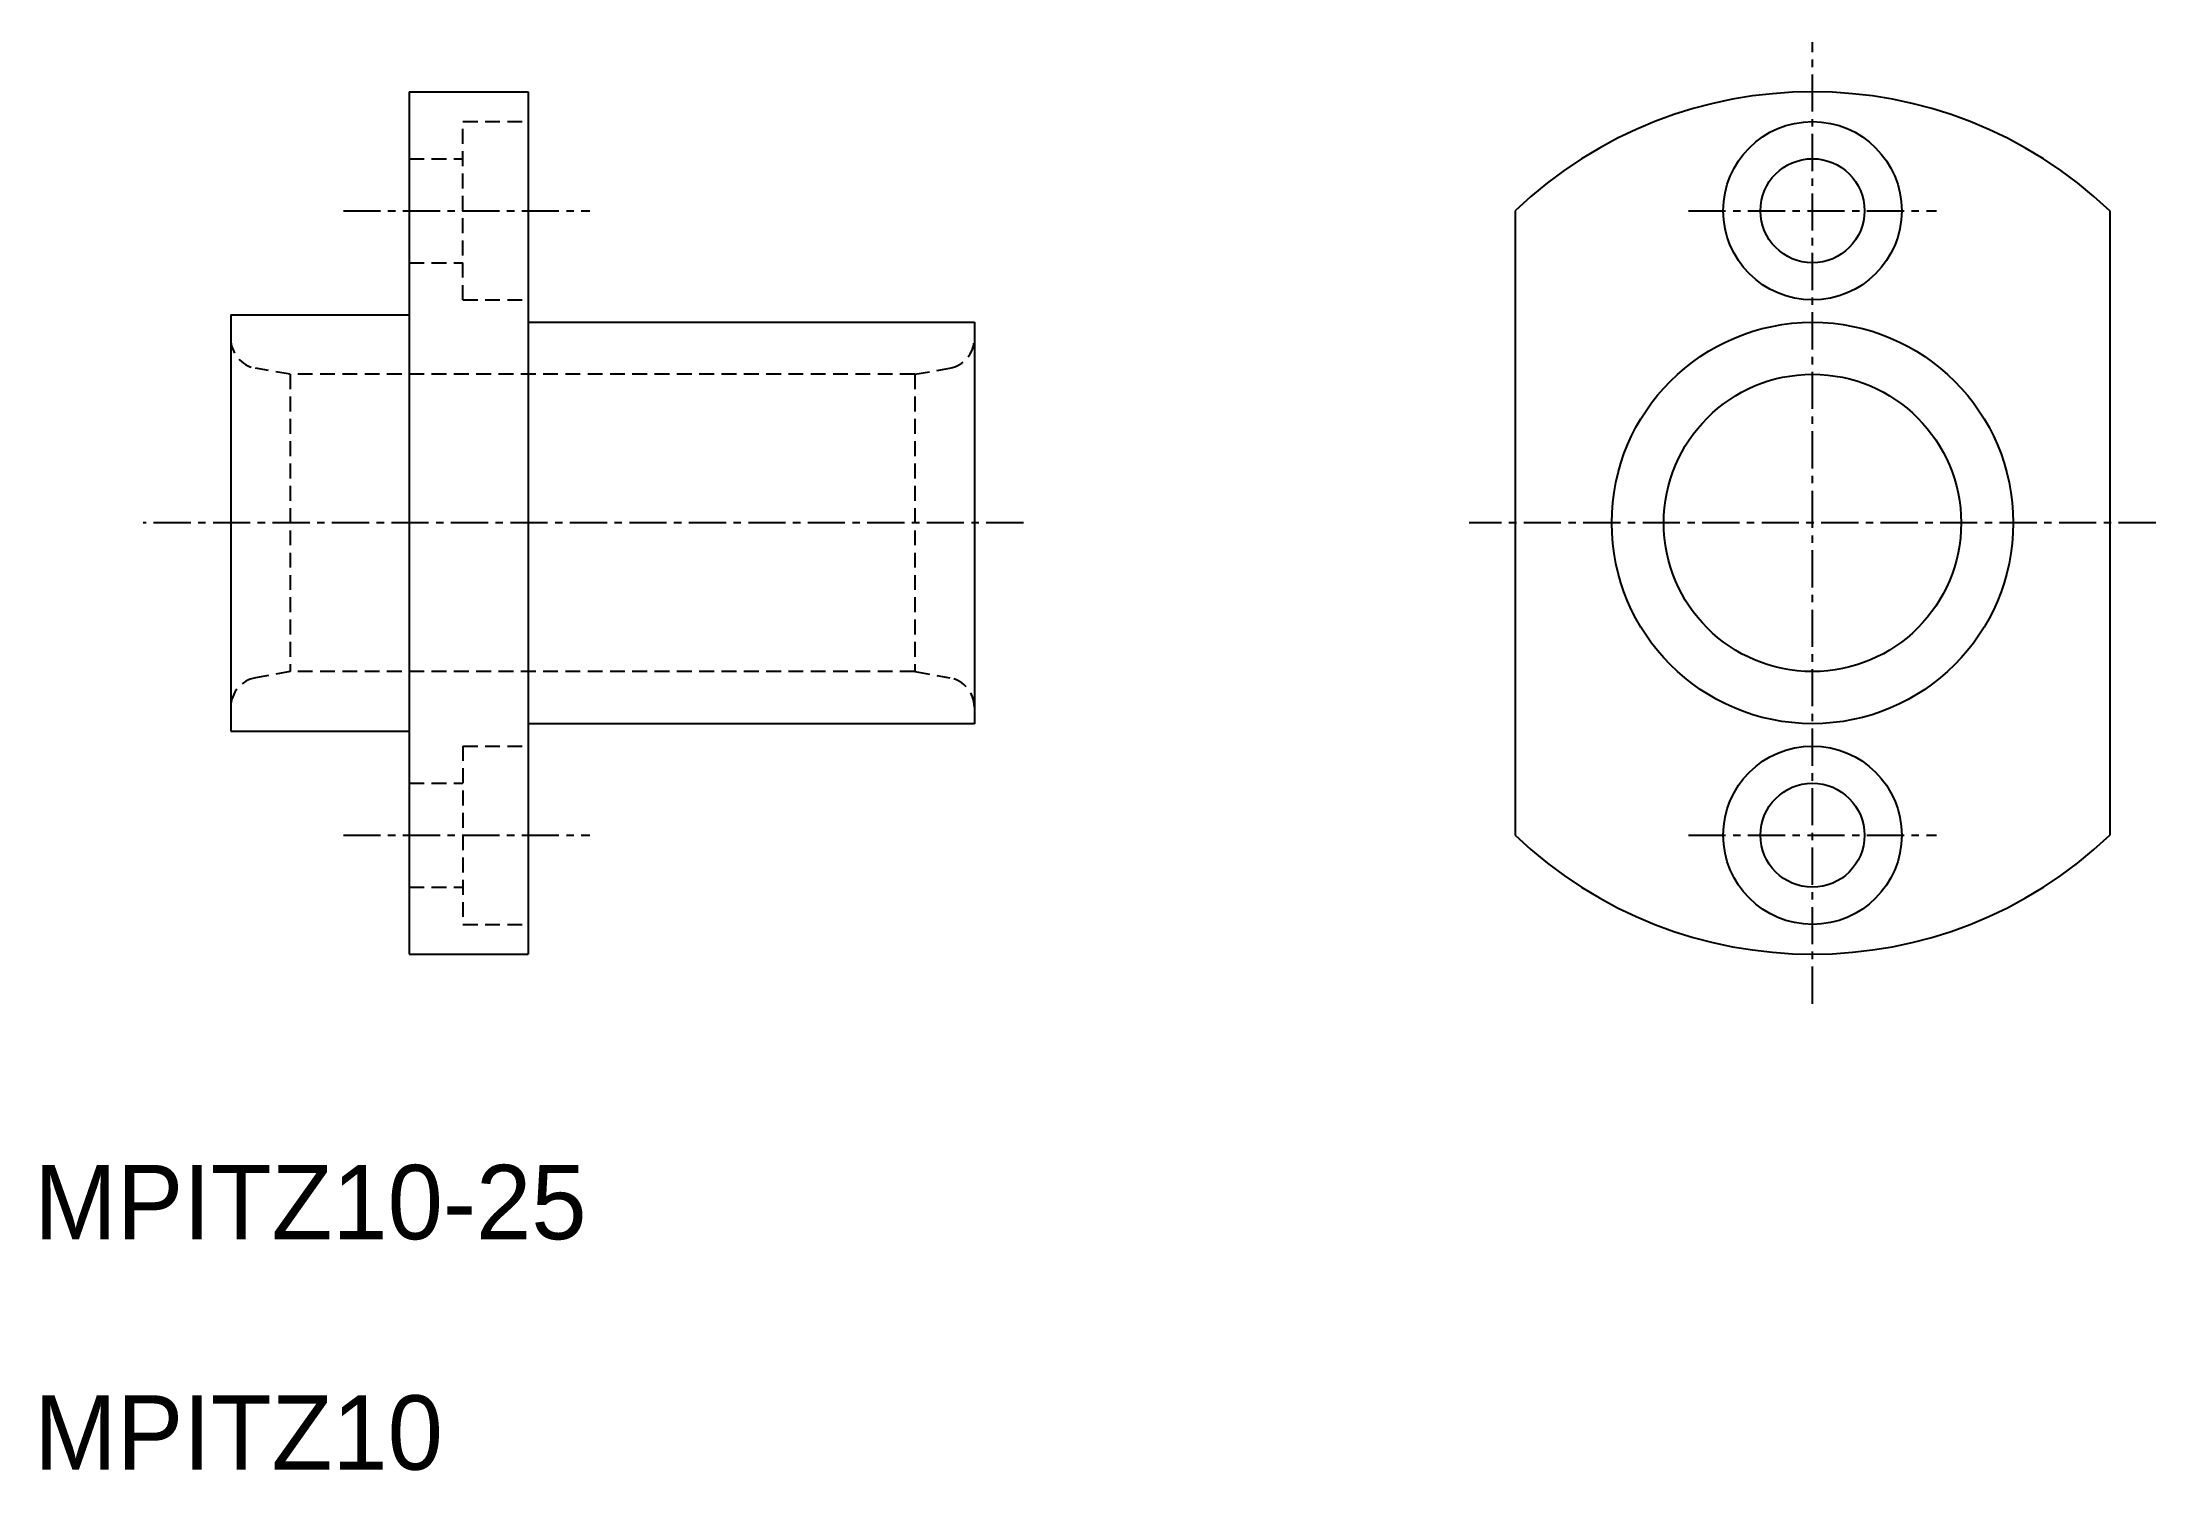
# Model space of a CAD drawing. Extents: x 32.4 to 103.5, y 61.1 to 109.1.
import ezdxf

# ---------------------------------------------------------------- set-up
doc = ezdxf.new("R2010")
doc.units = 0
doc.linetypes.add('CENTER', pattern=[2, 1.25, -0.25, 0.25, -0.25])
doc.linetypes.add('DASHED', pattern=[0.75, 0.5, -0.25])
doc.layers.get('0').update_dxf_attribs({"linetype": 'CONTINUOUS'})
doc.layers.add('CENTER', color=1, linetype='CENTER')

msp = doc.modelspace()

# ---------------------------------------------------------------- linework, layer by layer
at = {"color": 7, "linetype": 'CONTINUOUS'}
for p, q in [((44.786, 107.436), (44.786, 78.436)), ((44.786, 107.436), (48.786, 107.436)), ((48.786, 107.436), (48.786, 78.436)), ((81.969, 103.436), (81.969, 82.436)), ((101.969, 103.436), (101.969, 82.436)), ((38.786, 99.936), (38.786, 85.936)), ((38.786, 99.936), (44.786, 99.936)), ((48.786, 99.686), (63.786, 99.686)), ((63.786, 99.686), (63.786, 86.186)), ((63.786, 86.186), (48.786, 86.186)), ((38.786, 85.936), (44.786, 85.936)), ((44.786, 78.436), (48.786, 78.436))]:
    msp.add_line(p, q, dxfattribs=at)
at = {"color": 3, "linetype": 'DASHED'}
for p, q in [((46.586, 100.436), (46.586, 106.436)), ((46.586, 106.436), (48.786, 106.436)), ((44.786, 105.186), (46.586, 105.186)), ((44.786, 101.686), (46.586, 101.686)), ((46.586, 100.436), (48.786, 100.436)), ((40.786, 97.936), (39.612, 98.143)), ((61.786, 97.936), (62.96, 98.143)), ((61.786, 97.936), (40.786, 97.936)), ((40.786, 97.936), (40.786, 87.936)), ((61.786, 97.936), (61.786, 87.936)), ((40.786, 87.936), (39.612, 87.729)), ((61.786, 87.936), (40.786, 87.936)), ((61.786, 87.936), (62.96, 87.729)), ((46.586, 85.436), (46.586, 79.436)), ((46.586, 85.436), (48.786, 85.436)), ((44.786, 84.186), (46.586, 84.186)), ((44.786, 80.686), (46.586, 80.686)), ((46.586, 79.436), (48.786, 79.436))]:
    msp.add_line(p, q, dxfattribs=at)
at = {"color": 7, "linetype": 'CONTINUOUS'}
for centre, radius in [((91.969, 103.436), 3), ((91.969, 103.436), 1.75), ((91.969, 92.936), 6.75), ((91.969, 92.936), 5), ((91.969, 82.436), 3), ((91.969, 82.436), 1.75)]:
    msp.add_circle(centre, radius, dxfattribs=at)
for start, end in [(46.39718, 133.60282), (226.39718, 313.60282)]:
    msp.add_arc((91.969, 92.936), 14.5, start, end, dxfattribs=at)
at = {"color": 3, "linetype": 'DASHED'}
for centre, start, end in [((39.786, 99.128), 180, 260), ((62.786, 99.128), 280, 0), ((39.786, 86.744), 100, 180), ((62.786, 86.744), 0, 80)]:
    msp.add_arc(centre, 1, start, end, dxfattribs=at)
at = {"layer": 'CENTER', "color": 1, "linetype": 'CENTER'}
for p, q in [((91.969, 76.77), (91.969, 109.102)), ((42.569, 103.436), (50.859, 103.436)), ((87.799, 103.436), (96.139, 103.436)), ((65.437, 92.936), (35.838, 92.936)), ((103.511, 92.936), (80.427, 92.936)), ((42.569, 82.436), (50.859, 82.436)), ((87.799, 82.436), (96.139, 82.436))]:
    msp.add_line(p, q, dxfattribs=at)

# ---------------------------------------------------------------- texts
at = {"color": 7, "linetype": 'CONTINUOUS'}
for s, p in [('MPITZ10-25', (32.171, 68.849)), ('MPITZ10', (32.171, 61.099))]:
    msp.add_text(s, height=2.5, dxfattribs=at).set_placement(p)

doc.saveas('drawing.dxf')
